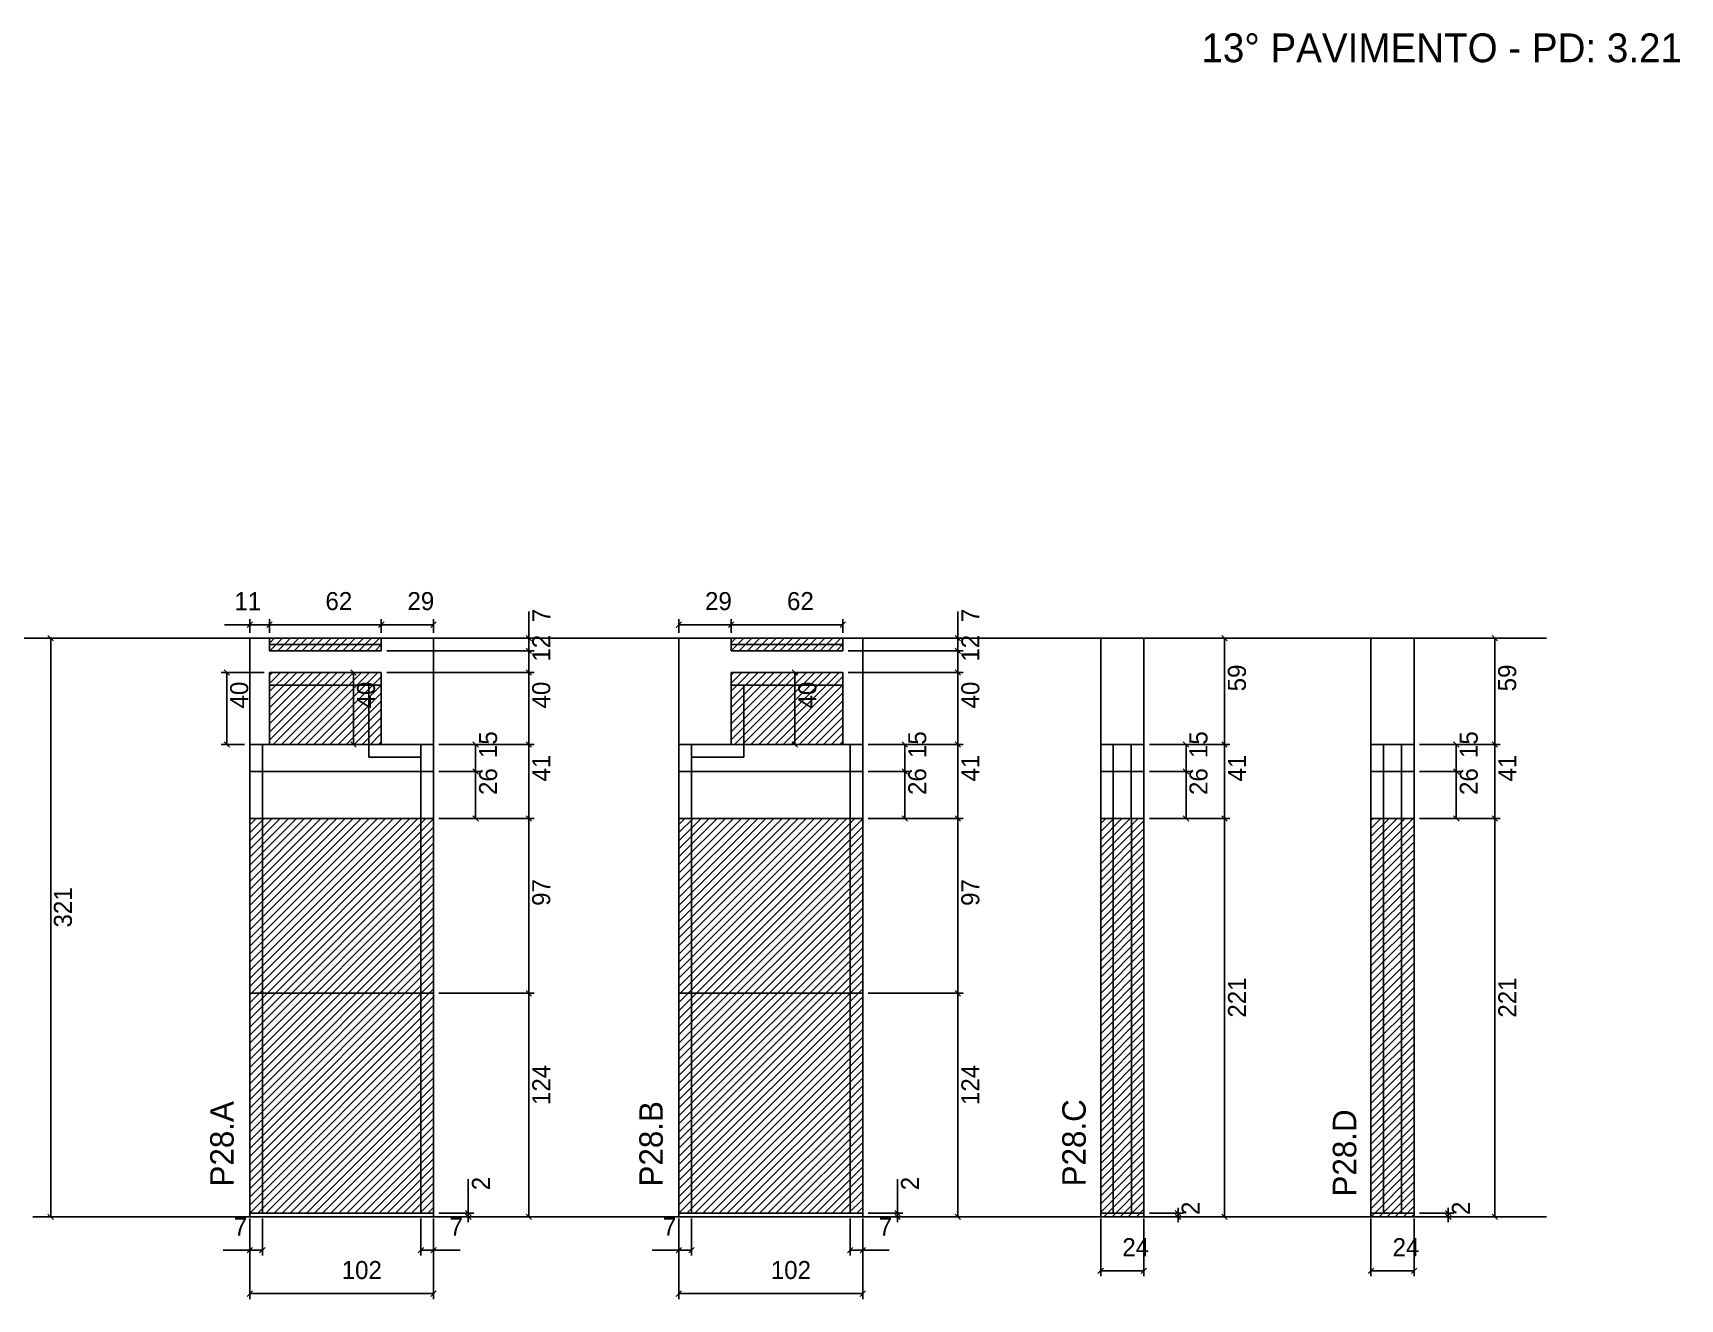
# Model space of a CAD drawing. Header units: metres. Extents: x 2891 to 4262, y 2954 to 3670.
# Drawn here: x 3348 to 4262, y 2954 to 3656 of the extents above; entities that cross this region are included whole.
import ezdxf

# ---------------------------------------------------------------- set-up
doc = ezdxf.new("R2010")
doc.units = ezdxf.units.M
for name, color, linetype in [('COTA', 7, 'Continuous'), ('Hachura', 7, 'Continuous'), ('NIVEL 2° PAV.', 7, 'Continuous'), ('NOMENCLATURA', 7, 'Continuous'), ('Nível', 7, 'Continuous'), ('Painéis', 7, 'Continuous'), ('SARR_2.2x7', 7, 'Continuous'), ('Texto Seção', 7, 'Continuous')]:
    doc.layers.add(name, color=color, linetype=linetype)

msp = doc.modelspace()

# ---------------------------------------------------------------- hatches: boundary and pattern name
at = {"layer": 'COTA'}
h = msp.add_hatch(dxfattribs=at)
h.set_pattern_fill('AR-CONC')
h.paths.add_polyline_path([(3940.32, 3261.22), (3964.32, 3261.22), (3964.32, 3320.22), (3940.32, 3320.22), (3940.32, 3261.22)])
h = msp.add_hatch(dxfattribs=at)
h.set_pattern_fill('AR-CONC')
h.paths.add_polyline_path([(4090.28, 3261.22), (4114.28, 3261.22), (4114.28, 3320.22), (4090.28, 3320.22), (4090.28, 3261.22)])
at = {"layer": 'Hachura'}
h = msp.add_hatch(dxfattribs=at)
h.set_pattern_fill('ANSI31')
h.paths.add_polyline_path([(3570.19, 3123.22), (3468.19, 3123.22), (3468.19, 3001.22), (3570.19, 3001.22), (3570.19, 3123.22)])
h.paths.add_polyline_path([(3541.19, 3313.22), (3541.19, 3320.22), (3479.19, 3320.22), (3479.19, 3313.22), (3541.19, 3313.22)])
h.paths.add_polyline_path([(3570.19, 3220.22), (3468.19, 3220.22), (3468.19, 3123.22), (3570.19, 3123.22), (3570.19, 3220.22)])
h.paths.add_polyline_path([(3479.19, 3261.22), (3541.19, 3261.22), (3541.19, 3301.22), (3479.19, 3301.22), (3479.19, 3261.22)])
h = msp.add_hatch(dxfattribs=at)
h.set_pattern_fill('ANSI31')
h.paths.add_polyline_path([(3706.28, 3123.22), (3808.28, 3123.22), (3808.28, 3001.22), (3706.28, 3001.22), (3706.28, 3123.22)])
h.paths.add_polyline_path([(3735.28, 3313.22), (3735.28, 3320.22), (3797.28, 3320.22), (3797.28, 3313.22), (3735.28, 3313.22)])
h.paths.add_polyline_path([(3808.28, 3220.22), (3706.28, 3220.22), (3706.28, 3123.22), (3808.28, 3123.22), (3808.28, 3220.22)])
h.paths.add_polyline_path([(3735.28, 3261.22), (3797.28, 3261.22), (3797.28, 3301.22), (3735.28, 3301.22), (3735.28, 3261.22)])
h = msp.add_hatch(dxfattribs=at)
h.set_pattern_fill('ANSI31')
h.paths.add_polyline_path([(3964.32, 3220.22), (3940.32, 3220.22), (3940.32, 2999.22), (3964.32, 2999.22), (3964.32, 3220.22)])
h = msp.add_hatch(dxfattribs=at)
h.set_pattern_fill('ANSI31')
h.paths.add_polyline_path([(4114.28, 3220.22), (4090.28, 3220.22), (4090.28, 2999.22), (4114.28, 2999.22), (4114.28, 3220.22)])

# ---------------------------------------------------------------- linework, layer by layer
at = {"color": 4, "lineweight": 25}
for p, q in [((3861.09, 3320.22), (3861.09, 3334.95)), ((3811.28, 3320.22), (3864.09, 3320.22)), ((3861.09, 3313.22), (3861.09, 3320.22)), ((3800.28, 3313.22), (3864.09, 3313.22)), ((3800.28, 3313.22), (3864.09, 3313.22)), ((3861.09, 3301.22), (3861.09, 3313.22)), ((3800.28, 3301.22), (3864.09, 3301.22))]:
    msp.add_line(p, q, dxfattribs=at)
at = {"color": 0, "lineweight": 25}
for p, q in [((3862.59, 3318.72), (3859.59, 3321.72)), ((3862.59, 3311.72), (3859.59, 3314.72)), ((3859.59, 3314.72), (3862.59, 3311.72)), ((3859.59, 3302.72), (3862.59, 3299.72))]:
    msp.add_line(p, q, dxfattribs=at)
at = {"layer": 'COTA', "color": 4, "lineweight": 25}
for p, q in [((3468.19, 3327.7), (3454.1, 3327.7)), ((3468.19, 3323.22), (3468.19, 3330.7)), ((3479.19, 3327.7), (3468.19, 3327.7)), ((3479.19, 3323.22), (3479.19, 3330.7)), ((3479.19, 3323.22), (3479.19, 3330.7)), ((3541.19, 3327.7), (3479.19, 3327.7)), ((3541.19, 3323.22), (3541.19, 3330.7)), ((3541.19, 3323.22), (3541.19, 3330.7)), ((3541.19, 3327.7), (3570.19, 3327.7)), ((3570.19, 3323.22), (3570.19, 3330.7)), ((3622.99, 3320.22), (3622.99, 3334.95)), ((3706.28, 3323.22), (3706.28, 3330.7)), ((3735.28, 3327.7), (3706.28, 3327.7)), ((3735.28, 3323.22), (3735.28, 3330.7)), ((3735.28, 3323.22), (3735.28, 3330.7)), ((3735.28, 3327.7), (3797.28, 3327.7)), ((3797.28, 3323.22), (3797.28, 3330.7)), ((3573.19, 3320.22), (3625.99, 3320.22)), ((3622.99, 3313.22), (3622.99, 3320.22)), ((3967.32, 3320.22), (4012.01, 3320.22)), ((4009.01, 3261.22), (4009.01, 3320.22)), ((4117.28, 3320.22), (4161.97, 3320.22)), ((4158.97, 3261.22), (4158.97, 3320.22)), ((3544.19, 3313.22), (3625.99, 3313.22)), ((3544.19, 3313.22), (3625.99, 3313.22)), ((3622.99, 3301.22), (3622.99, 3313.22)), ((3476.19, 3301.22), (3452.42, 3301.22)), ((3455.42, 3261.22), (3455.42, 3301.22)), ((3538.19, 3301.22), (3522.81, 3301.22)), ((3525.81, 3301.22), (3525.81, 3261.22)), ((3544.19, 3301.22), (3625.99, 3301.22)), ((3544.19, 3301.22), (3625.99, 3301.22)), ((3622.99, 3261.22), (3622.99, 3301.22)), ((3738.28, 3301.22), (3773.62, 3301.22)), ((3770.62, 3301.22), (3770.62, 3261.22)), ((3800.28, 3301.22), (3864.09, 3301.22)), ((3861.09, 3261.22), (3861.09, 3301.22)), ((3465.19, 3261.22), (3452.42, 3261.22)), ((3531.19, 3261.22), (3522.81, 3261.22)), ((3573.19, 3261.22), (3625.99, 3261.22)), ((3745.28, 3261.22), (3773.62, 3261.22)), ((3811.28, 3261.22), (3864.09, 3261.22)), ((3967.32, 3261.22), (4012.01, 3261.22)), ((4117.28, 3261.22), (4161.97, 3261.22)), ((3573.19, 3220.22), (3625.99, 3220.22)), ((3622.99, 3123.22), (3622.99, 3220.22)), ((3811.28, 3220.22), (3864.09, 3220.22)), ((3861.09, 3123.22), (3861.09, 3220.22)), ((3967.32, 3220.22), (4012.01, 3220.22)), ((4009.01, 3220.22), (4009.01, 2999.22)), ((4117.28, 3220.22), (4161.97, 3220.22)), ((4158.97, 3220.22), (4158.97, 2999.22)), ((3573.19, 3123.22), (3625.99, 3123.22)), ((3573.19, 3123.22), (3625.99, 3123.22)), ((3622.99, 2999.22), (3622.99, 3123.22)), ((3811.28, 3123.22), (3864.09, 3123.22)), ((3811.28, 3123.22), (3864.09, 3123.22)), ((3861.09, 2999.22), (3861.09, 3123.22)), ((3589.45, 3001.22), (3589.45, 3020.03)), ((3827.54, 3001.22), (3827.54, 3020.03)), ((3468.19, 2998.22), (3468.19, 2953.61)), ((3475.19, 2998.22), (3475.19, 2977.71)), ((3563.19, 2998.22), (3563.19, 2977.71)), ((3570.19, 2998.22), (3570.19, 2953.61)), ((3573.19, 3001.22), (3592.45, 3001.22)), ((3573.19, 2999.22), (3592.45, 2999.22)), ((3573.19, 2999.22), (3625.99, 2999.22)), ((3589.45, 2999.22), (3589.45, 3001.22)), ((3589.45, 2999.22), (3589.45, 2996.22)), ((3706.28, 2998.22), (3706.28, 2953.61)), ((3713.28, 2998.22), (3713.28, 2977.71)), ((3801.28, 2998.22), (3801.28, 2977.71)), ((3808.28, 2998.22), (3808.28, 2953.61)), ((3811.28, 3001.22), (3830.54, 3001.22)), ((3811.28, 2999.22), (3830.54, 2999.22)), ((3811.28, 2999.22), (3864.09, 2999.22)), ((3827.54, 2999.22), (3827.54, 3001.22)), ((3827.54, 2999.22), (3827.54, 2996.22)), ((3940.32, 2998.22), (3940.32, 2966.33)), ((3964.32, 2998.22), (3964.32, 2966.33)), ((3967.32, 3001.22), (3986.23, 3001.22)), ((3967.32, 2999.22), (3986.23, 2999.22)), ((3967.32, 2999.22), (4012.01, 2999.22)), ((3983.23, 3001.22), (3983.23, 3004.22)), ((3983.23, 2999.22), (3983.23, 3001.22)), ((3983.23, 2999.22), (3983.23, 2996.22)), ((4090.28, 2998.22), (4090.28, 2966.33)), ((4114.28, 2998.22), (4114.28, 2966.33)), ((4117.28, 3001.22), (4136.18, 3001.22)), ((4117.28, 2999.22), (4136.18, 2999.22)), ((4117.28, 2999.22), (4161.97, 2999.22)), ((4133.18, 3001.22), (4133.18, 3004.22)), ((4133.18, 2999.22), (4133.18, 3001.22)), ((4133.18, 2999.22), (4133.18, 2996.22)), ((3468.19, 2996.22), (3468.19, 2977.71)), ((3570.19, 2996.22), (3570.19, 2977.71)), ((3706.28, 2996.22), (3706.28, 2977.71)), ((3808.28, 2996.22), (3808.28, 2977.71)), ((3468.19, 2980.71), (3453.46, 2980.71)), ((3475.19, 2980.71), (3468.19, 2980.71)), ((3563.19, 2980.71), (3570.19, 2980.71)), ((3570.19, 2980.71), (3584.92, 2980.71)), ((3706.28, 2980.71), (3691.55, 2980.71)), ((3713.28, 2980.71), (3706.28, 2980.71)), ((3801.28, 2980.71), (3808.28, 2980.71)), ((3808.28, 2980.71), (3823.02, 2980.71)), ((3940.32, 2969.33), (3964.32, 2969.33)), ((4090.28, 2969.33), (4114.28, 2969.33)), ((3570.19, 2956.61), (3468.19, 2956.61)), ((3706.28, 2956.61), (3808.28, 2956.61))]:
    msp.add_line(p, q, dxfattribs=at)
at = {"layer": 'COTA', "color": 0, "lineweight": 25}
for p, q in [((3469.69, 3329.2), (3466.69, 3326.2)), ((3477.69, 3326.2), (3480.69, 3329.2)), ((3480.69, 3329.2), (3477.69, 3326.2)), ((3539.69, 3326.2), (3542.69, 3329.2)), ((3542.69, 3329.2), (3539.69, 3326.2)), ((3568.69, 3326.2), (3571.69, 3329.2)), ((3707.78, 3329.2), (3704.78, 3326.2)), ((3733.78, 3326.2), (3736.78, 3329.2)), ((3736.78, 3329.2), (3733.78, 3326.2)), ((3795.78, 3326.2), (3798.78, 3329.2)), ((3624.49, 3318.72), (3621.49, 3321.72)), ((4010.51, 3318.72), (4007.51, 3321.72)), ((4160.47, 3318.72), (4157.47, 3321.72)), ((3624.49, 3311.72), (3621.49, 3314.72)), ((3621.49, 3314.72), (3624.49, 3311.72)), ((3456.92, 3299.72), (3453.92, 3302.72)), ((3527.31, 3299.72), (3524.31, 3302.72)), ((3624.49, 3299.72), (3621.49, 3302.72)), ((3621.49, 3302.72), (3624.49, 3299.72)), ((3772.12, 3299.72), (3769.12, 3302.72)), ((3862.59, 3299.72), (3859.59, 3302.72)), ((3453.92, 3262.72), (3456.92, 3259.72)), ((3524.31, 3262.72), (3527.31, 3259.72)), ((3621.49, 3262.72), (3624.49, 3259.72)), ((3769.12, 3262.72), (3772.12, 3259.72)), ((3859.59, 3262.72), (3862.59, 3259.72)), ((4007.51, 3262.72), (4010.51, 3259.72)), ((4157.47, 3262.72), (4160.47, 3259.72)), ((3624.49, 3218.72), (3621.49, 3221.72)), ((3862.59, 3218.72), (3859.59, 3221.72)), ((4010.51, 3218.72), (4007.51, 3221.72)), ((4160.47, 3218.72), (4157.47, 3221.72)), ((3621.49, 3124.72), (3624.49, 3121.72)), ((3624.49, 3121.72), (3621.49, 3124.72)), ((3859.59, 3124.72), (3862.59, 3121.72)), ((3862.59, 3121.72), (3859.59, 3124.72)), ((3587.95, 3002.72), (3590.95, 2999.72)), ((3590.95, 2997.72), (3587.95, 3000.72)), ((3621.49, 3000.72), (3624.49, 2997.72)), ((3826.04, 3002.72), (3829.04, 2999.72)), ((3829.04, 2997.72), (3826.04, 3000.72)), ((3859.59, 3000.72), (3862.59, 2997.72)), ((3981.73, 3002.72), (3984.73, 2999.72)), ((3984.73, 2997.72), (3981.73, 3000.72)), ((4007.51, 3000.72), (4010.51, 2997.72)), ((4131.68, 3002.72), (4134.68, 2999.72)), ((4134.68, 2997.72), (4131.68, 3000.72)), ((4157.47, 3000.72), (4160.47, 2997.72)), ((3469.69, 2982.21), (3466.69, 2979.21)), ((3473.69, 2979.21), (3476.69, 2982.21)), ((3564.69, 2982.21), (3561.69, 2979.21)), ((3568.69, 2979.21), (3571.69, 2982.21)), ((3707.78, 2982.21), (3704.78, 2979.21)), ((3711.78, 2979.21), (3714.78, 2982.21)), ((3802.78, 2982.21), (3799.78, 2979.21)), ((3806.78, 2979.21), (3809.78, 2982.21)), ((3941.82, 2970.83), (3938.82, 2967.83)), ((3962.82, 2967.83), (3965.82, 2970.83)), ((4091.78, 2970.83), (4088.78, 2967.83)), ((4112.78, 2967.83), (4115.78, 2970.83)), ((3469.69, 2958.11), (3466.69, 2955.11)), ((3568.69, 2955.11), (3571.69, 2958.11)), ((3707.78, 2958.11), (3704.78, 2955.11)), ((3806.78, 2955.11), (3809.78, 2958.11))]:
    msp.add_line(p, q, dxfattribs=at)
at = {"layer": 'COTA', "color": 241, "lineweight": 25}
for p, q in [((3570.19, 3320.22), (3468.19, 3320.22)), ((3468.19, 3261.22), (3468.19, 3320.22)), ((3570.19, 3261.22), (3570.19, 3320.22)), ((3706.28, 3261.22), (3706.28, 3320.22)), ((3735.28, 3320.22), (3706.28, 3320.22)), ((3797.28, 3320.22), (3808.28, 3320.22)), ((3808.28, 3261.22), (3808.28, 3320.22))]:
    msp.add_line(p, q, dxfattribs=at)
for points in [[(3964.32, 3261.22), (3964.32, 3320.22), (3940.32, 3320.22), (3940.32, 3261.22)], [(4114.28, 3261.22), (4114.28, 3320.22), (4090.28, 3320.22), (4090.28, 3261.22)]]:
    msp.add_lwpolyline(points, dxfattribs=at)
at = {"layer": 'NIVEL 2° PAV.', "color": 4, "lineweight": 25}
for p, q in [((3354.58, 3320.22), (3360.74, 3320.22)), ((3357.74, 2999.22), (3357.74, 3320.22)), ((3355.4, 2999.22), (3354.74, 2999.22))]:
    msp.add_line(p, q, dxfattribs=at)
at = {"layer": 'NIVEL 2° PAV.', "color": 0, "lineweight": 25}
for p, q in [((3359.24, 3318.72), (3356.24, 3321.72)), ((3356.24, 3000.72), (3359.24, 2997.72))]:
    msp.add_line(p, q, dxfattribs=at)
at = {"layer": 'Nível', "color": 4, "lineweight": 25}
for p, q in [((3339.1, 3320.22), (4187.74, 3320.22)), ((3347.9, 2999.22), (4187.74, 2999.22))]:
    msp.add_line(p, q, dxfattribs=at)
at = {"layer": 'Painéis', "color": 200, "lineweight": 25}
for p, q in [((3735.28, 3320.22), (3797.28, 3320.22)), ((3735.28, 3313.22), (3735.28, 3320.22)), ((3797.28, 3313.22), (3797.28, 3320.22)), ((3735.28, 3313.22), (3797.28, 3313.22)), ((3541.19, 3301.22), (3479.19, 3301.22)), ((3479.19, 3261.22), (3479.19, 3301.22)), ((3541.19, 3261.22), (3541.19, 3301.22)), ((3735.28, 3301.22), (3797.28, 3301.22)), ((3735.28, 3261.22), (3735.28, 3301.22)), ((3797.28, 3261.22), (3797.28, 3301.22)), ((3468.19, 3261.22), (3570.19, 3261.22)), ((3468.19, 3220.22), (3468.19, 3261.22)), ((3570.19, 3220.22), (3570.19, 3261.22)), ((3808.28, 3261.22), (3706.28, 3261.22)), ((3706.28, 3220.22), (3706.28, 3261.22)), ((3808.28, 3220.22), (3808.28, 3261.22)), ((3940.32, 3261.22), (3964.32, 3261.22)), ((3940.32, 3220.22), (3940.32, 3261.22)), ((3964.32, 3220.22), (3964.32, 3261.22)), ((4090.28, 3261.22), (4114.28, 3261.22)), ((4090.28, 3220.22), (4090.28, 3261.22)), ((4114.28, 3220.22), (4114.28, 3261.22)), ((3468.19, 3246.22), (3570.19, 3246.22)), ((3706.28, 3246.22), (3808.28, 3246.22)), ((3940.32, 3246.22), (3964.32, 3246.22)), ((4090.28, 3246.22), (4114.28, 3246.22)), ((3468.19, 3220.22), (3570.19, 3220.22)), ((3468.19, 3220.22), (3468.19, 3123.22)), ((3570.19, 3220.22), (3468.19, 3220.22)), ((3570.19, 3123.22), (3570.19, 3220.22)), ((3706.28, 3123.22), (3706.28, 3220.22)), ((3808.28, 3220.22), (3706.28, 3220.22)), ((3706.28, 3220.22), (3808.28, 3220.22)), ((3808.28, 3220.22), (3808.28, 3123.22)), ((3940.32, 3220.22), (3940.32, 3001.22)), ((3964.32, 3220.22), (3940.32, 3220.22)), ((3964.32, 3001.22), (3964.32, 3220.22)), ((4090.28, 3220.22), (4090.28, 3001.22)), ((4114.28, 3220.22), (4090.28, 3220.22)), ((4114.28, 3001.22), (4114.28, 3220.22)), ((3468.19, 3123.22), (3468.19, 3001.22)), ((3570.19, 3123.22), (3468.19, 3123.22)), ((3570.19, 3001.22), (3570.19, 3123.22)), ((3706.28, 3001.22), (3706.28, 3123.22)), ((3706.28, 3123.22), (3808.28, 3123.22)), ((3808.28, 3123.22), (3808.28, 3001.22)), ((3468.19, 3001.22), (3570.19, 3001.22)), ((3808.28, 3001.22), (3706.28, 3001.22)), ((3940.32, 3001.22), (3964.32, 3001.22)), ((4090.28, 3001.22), (4114.28, 3001.22))]:
    msp.add_line(p, q, dxfattribs=at)
at = {"layer": 'Painéis', "color": 0, "lineweight": 25}
for p, q in [((3595.03, 3259.72), (3592.03, 3262.72)), ((3624.49, 3259.72), (3621.49, 3262.72)), ((3833.13, 3259.72), (3830.13, 3262.72)), ((3862.59, 3259.72), (3859.59, 3262.72)), ((3989.17, 3259.72), (3986.17, 3262.72)), ((4010.51, 3259.72), (4007.51, 3262.72)), ((4139.12, 3259.72), (4136.12, 3262.72)), ((4160.47, 3259.72), (4157.47, 3262.72)), ((3595.03, 3244.72), (3592.03, 3247.72)), ((3592.03, 3247.72), (3595.03, 3244.72)), ((3833.13, 3244.72), (3830.13, 3247.72)), ((3830.13, 3247.72), (3833.13, 3244.72)), ((3989.17, 3244.72), (3986.17, 3247.72)), ((3986.17, 3247.72), (3989.17, 3244.72)), ((4139.12, 3244.72), (4136.12, 3247.72)), ((4136.12, 3247.72), (4139.12, 3244.72)), ((3592.03, 3221.72), (3595.03, 3218.72)), ((3621.49, 3221.72), (3624.49, 3218.72)), ((3830.13, 3221.72), (3833.13, 3218.72)), ((3859.59, 3221.72), (3862.59, 3218.72)), ((3986.17, 3221.72), (3989.17, 3218.72)), ((4007.51, 3221.72), (4010.51, 3218.72)), ((4136.12, 3221.72), (4139.12, 3218.72)), ((4157.47, 3221.72), (4160.47, 3218.72))]:
    msp.add_line(p, q, dxfattribs=at)
at = {"layer": 'Painéis', "color": 4, "lineweight": 25}
for p, q in [((3573.19, 3261.22), (3625.99, 3261.22)), ((3573.19, 3261.22), (3596.53, 3261.22)), ((3593.53, 3246.22), (3593.53, 3261.22)), ((3622.99, 3220.22), (3622.99, 3261.22)), ((3811.28, 3261.22), (3864.09, 3261.22)), ((3811.28, 3261.22), (3834.63, 3261.22)), ((3831.63, 3246.22), (3831.63, 3261.22)), ((3861.09, 3220.22), (3861.09, 3261.22)), ((3967.32, 3261.22), (4012.01, 3261.22)), ((3967.32, 3261.22), (3990.67, 3261.22)), ((3987.67, 3246.22), (3987.67, 3261.22)), ((4009.01, 3220.22), (4009.01, 3261.22)), ((4117.28, 3261.22), (4161.97, 3261.22)), ((4117.28, 3261.22), (4140.62, 3261.22)), ((4137.62, 3246.22), (4137.62, 3261.22)), ((4158.97, 3220.22), (4158.97, 3261.22)), ((3573.19, 3246.22), (3596.53, 3246.22)), ((3573.19, 3246.22), (3596.53, 3246.22)), ((3593.53, 3246.22), (3593.53, 3220.22)), ((3811.28, 3246.22), (3834.63, 3246.22)), ((3811.28, 3246.22), (3834.63, 3246.22)), ((3831.63, 3246.22), (3831.63, 3220.22)), ((3967.32, 3246.22), (3990.67, 3246.22)), ((3967.32, 3246.22), (3990.67, 3246.22)), ((3987.67, 3246.22), (3987.67, 3220.22)), ((4117.28, 3246.22), (4140.62, 3246.22)), ((4117.28, 3246.22), (4140.62, 3246.22)), ((4137.62, 3246.22), (4137.62, 3220.22)), ((3573.19, 3220.22), (3625.99, 3220.22)), ((3573.19, 3220.22), (3596.53, 3220.22)), ((3811.28, 3220.22), (3864.09, 3220.22)), ((3811.28, 3220.22), (3834.63, 3220.22)), ((3967.32, 3220.22), (4012.01, 3220.22)), ((3967.32, 3220.22), (3990.67, 3220.22)), ((4117.28, 3220.22), (4161.97, 3220.22)), ((4117.28, 3220.22), (4140.62, 3220.22))]:
    msp.add_line(p, q, dxfattribs=at)
at = {"layer": 'Painéis', "color": 200, "lineweight": 25}
for points in [[(3479.19, 3313.22), (3541.19, 3313.22), (3541.19, 3320.22), (3479.19, 3320.22)], [(3570.19, 3001.22), (3468.19, 3001.22), (3468.19, 2999.22), (3570.19, 2999.22)], [(3706.28, 3001.22), (3808.28, 3001.22), (3808.28, 2999.22), (3706.28, 2999.22)], [(3940.32, 3001.22), (3964.32, 3001.22), (3964.32, 2999.22), (3940.32, 2999.22)], [(4090.28, 3001.22), (4114.28, 3001.22), (4114.28, 2999.22), (4090.28, 2999.22)]]:
    msp.add_lwpolyline(points, close=True, dxfattribs=at)
at = {"layer": 'SARR_2.2x7', "color": 40, "lineweight": 25}
for p, q in [((3479.19, 3316.72), (3541.19, 3316.72)), ((3735.28, 3316.72), (3797.28, 3316.72)), ((3541.19, 3294.22), (3479.19, 3294.22)), ((3534.19, 3261.22), (3534.19, 3294.22)), ((3797.28, 3294.22), (3735.28, 3294.22)), ((3742.28, 3261.22), (3742.28, 3294.22)), ((3475.19, 3220.22), (3475.19, 3261.22)), ((3541.19, 3261.22), (3534.19, 3261.22)), ((3534.19, 3261.22), (3534.19, 3254.22)), ((3563.19, 3254.22), (3534.19, 3254.22)), ((3563.19, 3220.22), (3563.19, 3261.22)), ((3713.28, 3220.22), (3713.28, 3261.22)), ((3713.28, 3254.22), (3742.28, 3254.22)), ((3735.28, 3261.22), (3742.28, 3261.22)), ((3742.28, 3261.22), (3742.28, 3254.22)), ((3801.28, 3220.22), (3801.28, 3261.22)), ((3947.32, 3220.22), (3947.32, 3261.22)), ((3957.24, 3220.22), (3957.24, 3261.22)), ((4097.28, 3220.22), (4097.28, 3261.22)), ((4107.19, 3220.22), (4107.19, 3261.22)), ((3475.19, 3123.22), (3475.19, 3220.22)), ((3563.19, 3123.22), (3563.19, 3220.22)), ((3713.28, 3123.22), (3713.28, 3220.22)), ((3801.28, 3123.22), (3801.28, 3220.22)), ((3947.32, 3220.22), (3947.32, 3001.22)), ((3957.32, 3220.22), (3957.32, 3001.22)), ((4097.28, 3220.22), (4097.28, 3001.22)), ((4107.28, 3220.22), (4107.28, 3001.22)), ((3475.19, 3001.22), (3475.19, 3123.22)), ((3563.19, 3001.22), (3563.19, 3123.22)), ((3713.28, 3001.22), (3713.28, 3123.22)), ((3801.28, 3001.22), (3801.28, 3123.22))]:
    msp.add_line(p, q, dxfattribs=at)

# ---------------------------------------------------------------- texts
at = {"color": 240, "lineweight": 25}
for s, p in [('7', (3873.02, 3329.09)), ('12', (3873.03, 3307.22))]:
    msp.add_text(s, height=10, rotation=90, dxfattribs=at).set_placement(p)
at = {"layer": 'COTA', "color": 240, "lineweight": 25}
for s, p in [('11', (3459.64, 3335.76)), ('62', (3510.19, 3335.8)), ('29', (3555.69, 3335.79)), ('29', (3720.78, 3335.79)), ('62', (3766.28, 3335.8)), ('7', (3459.32, 2988.79)), ('7', (3579.05, 2988.79)), ('7', (3697.42, 2988.79)), ('7', (3817.15, 2988.79)), ('24', (3952.32, 2977.4)), ('24', (4102.28, 2977.4)), ('102', (3519.19, 2964.71)), ('102', (3757.28, 2964.71))]:
    msp.add_text(s, height=10, dxfattribs=at).set_placement(p)
for s, p in [('7', (3634.92, 3329.09)), ('12', (3634.93, 3307.22)), ('59', (4020.88, 3290.72)), ('59', (4170.83, 3290.72)), ('40', (3467.32, 3281.22)), ('40', (3537.7, 3281.22)), ('40', (3634.89, 3281.22)), ('40', (3782.51, 3281.22)), ('40', (3872.99, 3281.22)), ('97', (3634.89, 3171.72)), ('97', (3872.99, 3171.72)), ('221', (4020.96, 3109.72)), ('221', (4170.91, 3109.72)), ('124', (3634.92, 3061.22)), ('124', (3873.02, 3061.22)), ('2', (3601.45, 3013.97)), ('2', (3839.54, 3013.97)), ('2', (3995.23, 3000.22)), ('2', (4145.18, 3000.22))]:
    msp.add_text(s, height=10, rotation=90, dxfattribs=at).set_placement(p)
at = {"layer": 'NIVEL 2° PAV.', "color": 240, "lineweight": 25}
msp.add_text('321', height=10, rotation=90, dxfattribs=at).set_placement((3369.52, 3159.72))
at = {"layer": 'NOMENCLATURA', "color": 2, "lineweight": 25}
msp.add_text('13° PAVIMENTO - PD: 3.21', height=16, dxfattribs=at).set_placement((3996.23, 3639.73))
at = {"layer": 'Painéis', "color": 240, "lineweight": 25}
for s, p in [('15', (3605.42, 3253.72)), ('15', (3843.52, 3253.72)), ('15', (3999.56, 3253.72)), ('15', (4149.51, 3253.72)), ('41', (3634.92, 3240.72)), ('41', (3873.02, 3240.72)), ('41', (4020.94, 3240.72)), ('41', (4170.89, 3240.72)), ('26', (3605.43, 3233.22)), ('26', (3843.53, 3233.22)), ('26', (3999.57, 3233.22)), ('26', (4149.52, 3233.22))]:
    msp.add_text(s, height=10, rotation=90, dxfattribs=at).set_placement(p)
at = {"layer": 'Texto Seção', "color": 7, "lineweight": 15}
for s, p in [('P28.A', (3459.24, 3016.05)), ('P28.B', (3697.34, 3016.05)), ('P28.C', (3932, 3016.12)), ('P28.D', (4082.11, 3010.51))]:
    msp.add_text(s, height=13, rotation=90, dxfattribs=at).set_placement(p)

doc.saveas('drawing.dxf')
